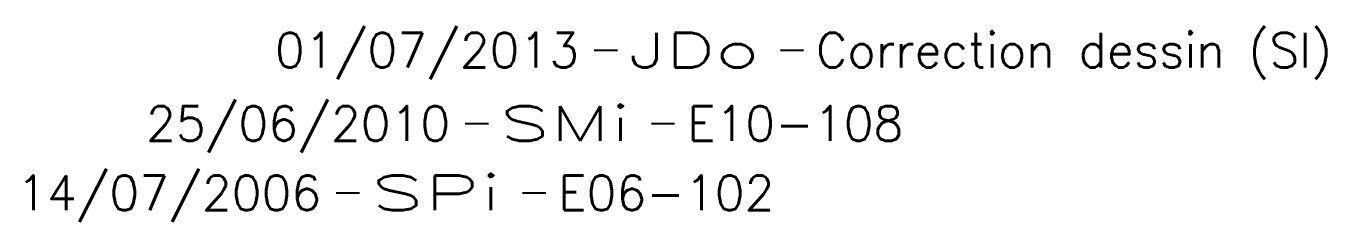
# Model space of a CAD drawing. Header units: millimetres. Extents: x 256000 to 256976, y 143332 to 144000.
# Drawn here: x 256450.79 to 256478.81, y 143510.86 to 143515.07 of the extents above; entities that cross this region are included whole.
import ezdxf
from ezdxf.enums import TextEntityAlignment as Align

# ---------------------------------------------------------------- set-up
doc = ezdxf.new("R2010")
doc.units = ezdxf.units.MM
doc.layers.get('0').update_dxf_attribs({"linetype": 'CONTINUOUS'})
doc.layers.add('S_910', color=7, linetype='CONTINUOUS', plot=False)
doc.styles.get("Standard").update_dxf_attribs({"font": 'romans.shx', "width": 0.85})

# ---------------------------------------------------------------- blocks, each defined once
blk = doc.blocks.new('GIS_MODF')
at = {"color": 0, "linetype": 'Continuous', "flags": 128}
for points in [[(-2.257, -0.012), (-1.757, -0.012)], [(1.758, -0.012), (2.258, -0.012)]]:
    blk.add_lwpolyline(points, dxfattribs=at)
at = {"color": 0, "linetype": 'Continuous'}
blk.add_attdef('DATE', text='', height=0.75, dxfattribs=at).set_placement((-2.583, -0.387), align=Align.RIGHT)
at = {"color": 0, "linetype": 'Continuous', "width": 3.590909}
blk.add_attdef('USER', text='', height=0.75, dxfattribs=at).set_placement((-1.516, -0.387), (1.306, -0.387), align=Align.FIT)
at = {"color": 0, "linetype": 'Continuous'}
blk.add_attdef('DESC', (2.528, -0.387), '', height=0.75, dxfattribs=at)

msp = doc.modelspace()

# ---------------------------------------------------------------- block references
at = {"layer": 'S_910'}
ref = msp.add_blockref('GIS_MODF', (256465.294, 143514.568), dxfattribs=at)
ref.add_attrib('DATE', '01/07/2013', dxfattribs={"layer": '0', "color": 0, "linetype": 'Continuous', "height": 0.75}).set_placement((256462.711, 143514.181), align=Align.RIGHT)
ref.add_attrib('USER', 'JDo', dxfattribs={"layer": '0', "color": 0, "linetype": 'Continuous', "height": 0.75, "width": 1.490566}).set_placement((256463.778, 143514.181), (256466.599, 143514.181), align=Align.FIT)
ref.add_attrib('DESC', 'Correction dessin (SI)', (256467.822, 143514.181), dxfattribs={"layer": '0', "color": 0, "linetype": 'Continuous', "height": 0.75})
ref = msp.add_blockref('GIS_MODF', (256462.513, 143512.987), dxfattribs=at)
ref.add_attrib('DATE', '25/06/2010', dxfattribs={"layer": '0', "color": 0, "linetype": 'Continuous', "height": 0.75}).set_placement((256459.931, 143512.6), align=Align.RIGHT)
ref.add_attrib('USER', 'SMi', dxfattribs={"layer": '0', "color": 0, "linetype": 'Continuous', "height": 0.75, "width": 1.612245}).set_placement((256460.997, 143512.6), (256463.819, 143512.6), align=Align.FIT)
ref.add_attrib('DESC', 'E10-108', (256465.041, 143512.6), dxfattribs={"layer": '0', "color": 0, "linetype": 'Continuous', "height": 0.75})
ref = msp.add_blockref('GIS_MODF', (256459.733, 143511.493), dxfattribs=at)
ref.add_attrib('DATE', '14/07/2006', dxfattribs={"layer": '0', "color": 0, "linetype": 'Continuous', "height": 0.75}).set_placement((256457.15, 143511.107), align=Align.RIGHT)
ref.add_attrib('USER', 'SPi', dxfattribs={"layer": '0', "color": 0, "linetype": 'Continuous', "height": 0.75, "width": 1.717391}).set_placement((256458.217, 143511.107), (256461.038, 143511.107), align=Align.FIT)
ref.add_attrib('DESC', 'E06-102', (256462.261, 143511.107), dxfattribs={"layer": '0', "color": 0, "linetype": 'Continuous', "height": 0.75})

doc.saveas('drawing.dxf')
